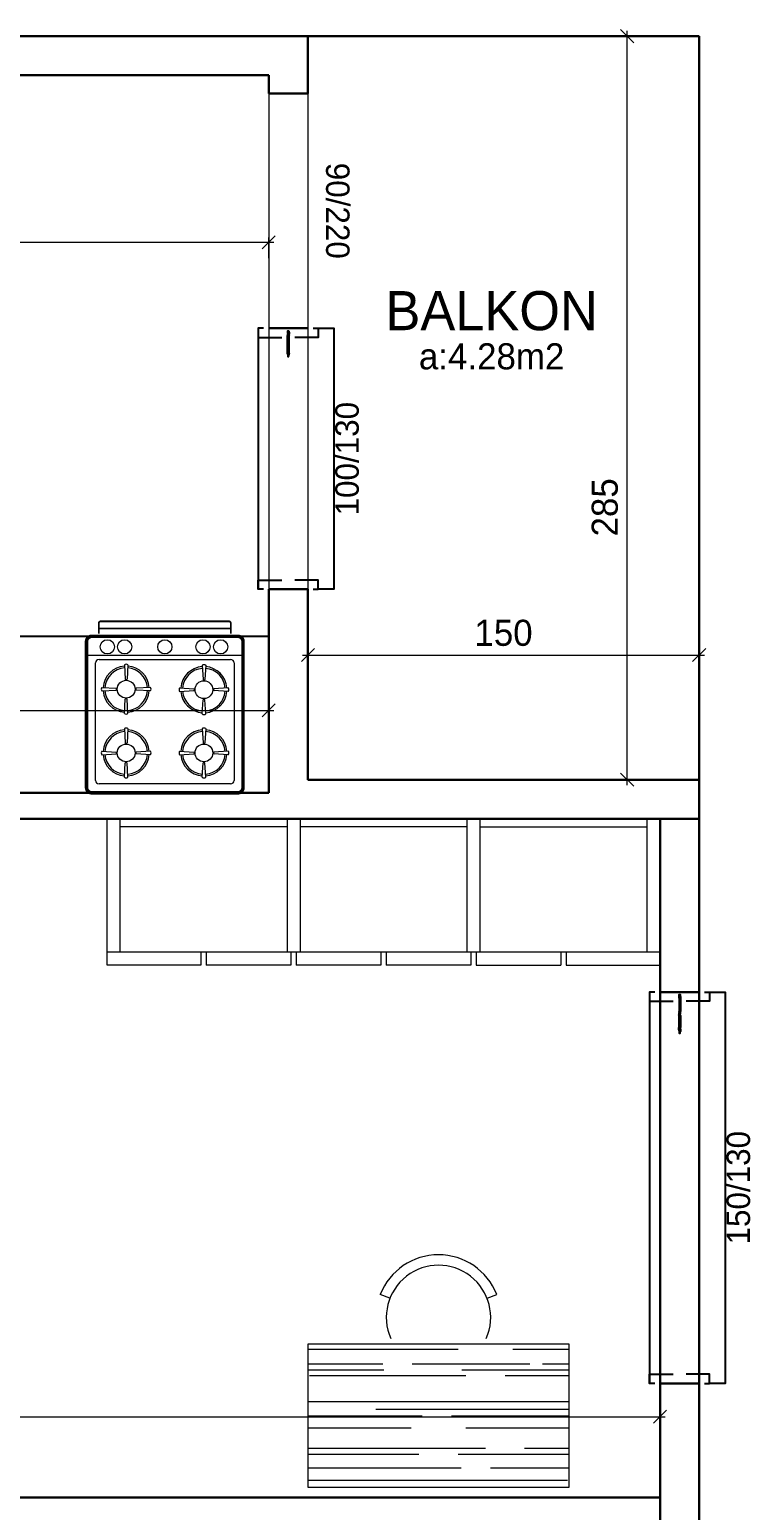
# Model space of a CAD drawing. Header units: centimetres. Extents: x 562865 to 1310255, y -148070 to 32737.
# Drawn here: x 622640 to 622917, y 23040 to 23608 of the extents above; entities that cross this region are included whole.
import ezdxf
from ezdxf.enums import TextEntityAlignment as Align

# ---------------------------------------------------------------- set-up
doc = ezdxf.new("R2010")
doc.units = ezdxf.units.CM
doc.header["$LTSCALE"] = 2.5
doc.layers.get('0').update_dxf_attribs({"color": 86})
for name, color, linetype in [('alan', 7, 'Continuous'), ('kapi-yazi', 7, 'Continuous'), ('mahal', 7, 'Continuous'), ('penc-yazi', 7, 'Continuous'), ('pencere', 7, 'Continuous')]:
    doc.layers.add(name, color=color, linetype=linetype)
for name, color, linetype, lineweight in [('DUVAR', 4, 'Continuous', 30), ('duvar-kesim', 7, 'Continuous', 0), ('GÖRÜNÜŞLER', 96, 'Continuous', 25), ('iç ölçü', 106, 'Continuous', 18)]:
    doc.layers.add(name, color=color, linetype=linetype, lineweight=lineweight)
doc.styles.add('PINAR', font='comic.ttf')
doc.dimstyles.new('TEMİZ ÖLÇÜ', dxfattribs={"dimtxt": 10, "dimasz": 5, "dimexe": 1.8, "dimexo": 0.625, "dimgap": 3, "dimtad": 1, "dimdec": 0, "dimrnd": 0.5, "dimzin": 1, "dimdsep": 46, "dimtxsty": 'PINAR', "dimblk": 'OBLIQUE', "dimcen": 0.9, "dimdle": 2, "dimclrd": 256, "dimclre": 256, "dimclrt": 7, "dimadec": 0, "dimazin": 0, "dimtfac": 1, "dimtdec": 0, "dimtofl": 0, "dimtmove": 2, "dimatfit": 2, "dimfxl": 10, "dimfxlon": 1, "dimlwd": -1, "dimlwe": -1, "dimarcsym": 0})

# ---------------------------------------------------------------- blocks, each defined once
blk = doc.blocks.new('_Oblique')
at = {"color": 0, "linetype": 'ByBlock', "lineweight": -2}
blk.add_line((-0.5, -0.5), (0.5, 0.5), dxfattribs=at)
blk = doc.blocks.new('*D1480')
at = {"layer": 'Defpoints', "color": 0}
for p in [(622897.1, 23368.27), (622747.1, 23320.49), (622897.1, 23210.26)]:
    blk.add_point(p, dxfattribs=at)
at = {"layer": 'iç ölçü'}
for p, q in [((622747.1, 23358.27), (622747.1, 23370.07)), ((622897.1, 23358.27), (622897.1, 23370.07)), ((622745.1, 23368.27), (622899.1, 23368.27))]:
    blk.add_line(p, q, dxfattribs=at)
at = {"layer": 'iç ölçü', "linetype": 'ByBlock', "xscale": 5, "yscale": 5, "zscale": 5, "rotation": 180}
blk.add_blockref('_Oblique', (622747.1, 23368.27), dxfattribs=at)
at = {"layer": 'iç ölçü', "linetype": 'ByBlock', "xscale": 5, "yscale": 5, "zscale": 5}
blk.add_blockref('_Oblique', (622897.1, 23368.27), dxfattribs=at)
at = {"layer": 'iç ölçü', "color": 7, "insert": (622822.1, 23376.76), "char_height": 10, "attachment_point": 5, "style": 'PINAR'}
blk.add_mtext('150', dxfattribs=at)
blk = doc.blocks.new('*D1481')
at = {"layer": 'Defpoints', "color": 0}
for p in [(622842.1, 23605.49), (622869.5, 23605.49), (622842.1, 23320.49)]:
    blk.add_point(p, dxfattribs=at)
at = {"layer": 'iç ölçü'}
for p, q in [((622859.5, 23605.49), (622871.3, 23605.49)), ((622869.5, 23318.49), (622869.5, 23607.49)), ((622859.5, 23320.49), (622871.3, 23320.49))]:
    blk.add_line(p, q, dxfattribs=at)
at = {"layer": 'iç ölçü', "linetype": 'ByBlock', "xscale": 5, "yscale": 5, "zscale": 5}
for p, rotation in [((622869.5, 23605.49), 90), ((622869.5, 23320.49), 270)]:
    blk.add_blockref('_Oblique', p, dxfattribs=dict(at, rotation=rotation))
at = {"layer": 'iç ölçü', "color": 7, "insert": (622860.96, 23424.9), "char_height": 10, "attachment_point": 5, "rotation": 90, "style": 'PINAR'}
blk.add_mtext('285', dxfattribs=at)
blk = doc.blocks.new('*D1501')
at = {"layer": 'Defpoints', "color": 0}
for p in [(622732.1, 23526.48), (622171.78, 23522.33), (622732.1, 23519.74)]:
    blk.add_point(p, dxfattribs=at)
at = {"layer": 'iç ölçü'}
for p, q in [((622169.78, 23526.48), (622734.1, 23526.48)), ((622171.78, 23522.95), (622171.78, 23528.28)), ((622732.1, 23520.37), (622732.1, 23528.28))]:
    blk.add_line(p, q, dxfattribs=at)
at = {"layer": 'iç ölçü', "linetype": 'ByBlock', "xscale": 5, "yscale": 5, "zscale": 5, "rotation": 180}
blk.add_blockref('_Oblique', (622171.78, 23526.48), dxfattribs=at)
at = {"layer": 'iç ölçü', "linetype": 'ByBlock', "xscale": 5, "yscale": 5, "zscale": 5}
blk.add_blockref('_Oblique', (622732.1, 23526.48), dxfattribs=at)
at = {"layer": 'iç ölçü', "color": 7, "insert": (622451.94, 23535), "char_height": 10, "attachment_point": 5, "style": 'PINAR'}
blk.add_mtext('561', dxfattribs=at)
blk = doc.blocks.new('*D1503')
at = {"layer": 'Defpoints', "color": 0}
for p in [(622321.78, 23082.99), (622882.1, 23082.99), (622882.1, 23076.41)]:
    blk.add_point(p, dxfattribs=at)
at = {"layer": 'iç ölçü'}
for p, q in [((622321.78, 23082.37), (622321.78, 23074.61)), ((622882.1, 23082.37), (622882.1, 23074.61)), ((622319.78, 23076.41), (622884.1, 23076.41))]:
    blk.add_line(p, q, dxfattribs=at)
at = {"layer": 'iç ölçü', "linetype": 'ByBlock', "xscale": 5, "yscale": 5, "zscale": 5, "rotation": 180}
blk.add_blockref('_Oblique', (622321.78, 23076.41), dxfattribs=at)
at = {"layer": 'iç ölçü', "linetype": 'ByBlock', "xscale": 5, "yscale": 5, "zscale": 5}
blk.add_blockref('_Oblique', (622882.1, 23076.41), dxfattribs=at)
at = {"layer": 'iç ölçü', "color": 7, "insert": (622601.94, 23084.92), "char_height": 10, "attachment_point": 5, "style": 'PINAR'}
blk.add_mtext('561', dxfattribs=at)
blk = doc.blocks.new('*D1521')
at = {"layer": 'Defpoints', "color": 0}
for p in [(622321.78, 23393.53), (622732.1, 23393.53), (622732.1, 23347.09)]:
    blk.add_point(p, dxfattribs=at)
at = {"layer": 'iç ölçü'}
for p, q in [((622321.78, 23357.09), (622321.78, 23345.29)), ((622732.1, 23357.09), (622732.1, 23345.29)), ((622319.78, 23347.09), (622734.1, 23347.09))]:
    blk.add_line(p, q, dxfattribs=at)
at = {"layer": 'iç ölçü', "linetype": 'ByBlock', "xscale": 5, "yscale": 5, "zscale": 5, "rotation": 180}
blk.add_blockref('_Oblique', (622321.78, 23347.09), dxfattribs=at)
at = {"layer": 'iç ölçü', "linetype": 'ByBlock', "xscale": 5, "yscale": 5, "zscale": 5}
blk.add_blockref('_Oblique', (622732.1, 23347.09), dxfattribs=at)
at = {"layer": 'iç ölçü', "color": 7, "insert": (622526.94, 23355.45), "char_height": 10, "attachment_point": 5, "style": 'PINAR'}
blk.add_mtext('411', dxfattribs=at)
blk = doc.blocks.new('fm-win1')
at = {"linetype": 'Continuous'}
for p, q in [((5.7, 3), (5.5, 2)), ((5.5, 2), (5.8, 2)), ((5.7, 3), (12.5, 3)), ((5.8, 2), (5.9, 2.7)), ((5.9, 2.7), (6.5, 2.7)), ((6.5, 2.7), (6.5, 2)), ((6.5, 2), (7.5, 2)), ((7.5, 1), (7.2, 1)), ((7.2, 1), (7.2, 0.7)), ((7.2, 0.7), (7.5, 0.7)), ((7.5, 0.2), (7.2, 0.2)), ((7.2, 0.2), (7.2, -0.1)), ((7.5, 2), (7.5, 1)), ((7.5, 0.7), (7.5, 0.2)), ((11.7, 2), (10.5, 2)), ((10.5, 2), (10.5, 1)), ((10.5, 1), (10.8, 1)), ((10.5, 0.7), (10.5, 0.2)), ((10.8, 0.7), (10.5, 0.7)), ((10.5, 0.2), (10.8, 0.2)), ((10.8, 1), (10.8, 0.7)), ((10.8, 0.2), (10.8, -0.1)), ((12.3, 2.7), (11.7, 2.7)), ((11.7, 2.7), (11.7, 2)), ((12.6, 0.8), (11.8, 0.8)), ((11.8, 0.8), (11.8, -0.2)), ((12.4, 2), (12.3, 2.7)), ((12.7, 2), (12.4, 2)), ((12.5, 3), (12.7, 2)), ((17.4, 1.9), (12.5, 1.9)), ((12.5, 1.9), (12.5, 1.6)), ((12.5, 1.6), (12.6, 1.6)), ((12.6, 1.6), (12.6, 0.8)), ((15.8, 0.9), (16.6, 0.9)), ((15.8, -1.2), (15.8, 0.9)), ((16.6, 1.6), (17.2, 1.6)), ((16.6, 0.9), (16.6, 1.6)), ((17.2, 1.6), (17.3, 0.9)), ((17.3, 0.9), (17.6, 0.9)), ((17.6, 0.9), (17.4, 1.9)), ((82.4, 0.9), (82.6, 1.9)), ((82.7, 0.9), (82.4, 0.9)), ((82.6, 1.9), (87.5, 1.9)), ((82.8, 1.6), (82.7, 0.9)), ((83.4, 1.6), (82.8, 1.6)), ((83.4, 0.9), (83.4, 1.6)), ((84.2, 0.9), (83.4, 0.9)), ((84.2, -1.2), (84.2, 0.9)), ((87.5, 3), (87.3, 2)), ((87.3, 2), (87.6, 2)), ((87.4, 1.6), (87.4, 0.8)), ((87.5, 1.6), (87.4, 1.6)), ((87.4, 0.8), (88.2, 0.8)), ((94.3, 3), (87.5, 3)), ((87.5, 1.9), (87.5, 1.6)), ((87.6, 2), (87.7, 2.7)), ((87.7, 2.7), (88.3, 2.7)), ((88.2, 0.8), (88.2, -0.2)), ((88.3, 2.7), (88.3, 2)), ((88.3, 2), (89.5, 2)), ((89.5, 1), (89.2, 1)), ((89.2, 1), (89.2, 0.7)), ((89.2, 0.7), (89.5, 0.7)), ((89.5, 0.2), (89.2, 0.2)), ((89.2, 0.2), (89.2, -0.1)), ((89.5, 2), (89.5, 1)), ((89.5, 0.7), (89.5, 0.2)), ((92.5, 2), (92.5, 1)), ((93.5, 2), (92.5, 2)), ((92.5, 1), (92.8, 1)), ((92.8, 0.7), (92.5, 0.7)), ((92.5, 0.7), (92.5, 0.2)), ((92.5, 0.2), (92.8, 0.2)), ((92.8, 1), (92.8, 0.7)), ((92.8, 0.2), (92.8, -0.1)), ((93.5, 2.7), (93.5, 2)), ((94.1, 2.7), (93.5, 2.7)), ((94.2, 2), (94.1, 2.7)), ((94.5, 2), (94.2, 2)), ((94.3, 3), (94.5, 2)), ((7.2, -0.1), (7.5, -0.1)), ((7.5, -1.7), (7.2, -1.7)), ((7.2, -1.7), (7.2, -2)), ((7.2, -2), (10.8, -2)), ((7.5, -0.1), (7.5, -1.7)), ((11.8, -2.3), (10, -2.3)), ((10, -2.3), (10, -3.5)), ((10, -3.5), (16.1, -3.5)), ((10.5, -0.1), (10.5, -1.7)), ((10.8, -0.1), (10.5, -0.1)), ((10.5, -1.7), (10.8, -1.7)), ((10.8, -1.7), (10.8, -2)), ((11.8, -0.2), (12.8, -0.2)), ((12.8, -1.8), (11.8, -1.8)), ((11.8, -1.8), (11.8, -2.3)), ((12.8, -0.2), (12.8, -1.8)), ((16.1, -1.2), (15.8, -1.2)), ((15.8, -1.4), (16.1, -1.4)), ((15.8, -3.2), (15.8, -1.4)), ((16.1, -3.2), (15.8, -3.2)), ((16.1, -1.4), (16.1, -1.2)), ((16.1, -3.5), (16.1, -3.2)), ((83.9, -1.4), (83.9, -1.2)), ((83.9, -1.2), (84.2, -1.2)), ((84.2, -1.4), (83.9, -1.4)), ((83.9, -3.5), (83.9, -3.2)), ((83.9, -3.2), (84.2, -3.2)), ((90, -3.5), (83.9, -3.5)), ((84.2, -3.2), (84.2, -1.4)), ((87.2, -0.2), (87.2, -1.8)), ((88.2, -0.2), (87.2, -0.2)), ((87.2, -1.8), (88.2, -1.8)), ((88.2, -1.8), (88.2, -2.3)), ((88.2, -2.3), (90, -2.3)), ((89.2, -0.1), (89.5, -0.1)), ((89.5, -1.7), (89.2, -1.7)), ((89.2, -1.7), (89.2, -2)), ((92.8, -2), (89.2, -2)), ((89.5, -0.1), (89.5, -1.7)), ((90, -2.3), (90, -3.5)), ((92.8, -0.1), (92.5, -0.1)), ((92.5, -0.1), (92.5, -1.7)), ((92.5, -1.7), (92.8, -1.7)), ((92.8, -1.7), (92.8, -2))]:
    blk.add_line(p, q, dxfattribs=at)
at = {"color": 8, "linetype": 'Continuous'}
for p, q in [((15.9, 1.9), (17.7, 3.7)), ((83.4, 0.3), (16.6, 0.3)), ((16.6, 0.3), (16.6, -0.9)), ((17.6, 0.3), (17.6, -0.9)), ((82.3, 3.7), (17.7, 3.7)), ((84.1, 1.9), (82.3, 3.7)), ((82.4, 0.3), (82.4, -0.9)), ((83.4, 0.3), (83.4, -0.9)), ((15.9, -1.5), (15.9, -2.4)), ((16, -1.5), (15.9, -1.5)), ((15.9, -2.4), (16.2, -2.4)), ((16, -2.1), (16, -1.5)), ((16.8, -2.1), (16, -2.1)), ((16.2, -2.4), (16.2, -3.3)), ((16.2, -3.3), (17.9, -3.3)), ((83.4, -0.9), (16.6, -0.9)), ((16.8, -1.5), (16.8, -2.1)), ((17.1, -1.5), (16.8, -1.5)), ((17.1, -2), (17.1, -1.5)), ((17.6, -2), (17.1, -2)), ((17.6, -1.5), (17.6, -2)), ((17.9, -1.5), (17.6, -1.5)), ((17.9, -3.3), (17.9, -1.5)), ((81.9, -3.3), (18.1, -3.3)), ((82.1, -1.5), (82.4, -1.5)), ((82.1, -3.3), (82.1, -1.5)), ((83.8, -3.3), (82.1, -3.3)), ((82.4, -1.5), (82.4, -2)), ((82.4, -2), (82.9, -2)), ((82.9, -2), (82.9, -1.5)), ((82.9, -1.5), (83.2, -1.5)), ((83.2, -1.5), (83.2, -2.1)), ((83.2, -2.1), (84, -2.1)), ((84.1, -2.4), (83.8, -2.4)), ((83.8, -2.4), (83.8, -3.3)), ((84, -2.1), (84, -1.5)), ((84, -1.5), (84.1, -1.5)), ((84.1, -1.5), (84.1, -2.4))]:
    blk.add_line(p, q, dxfattribs=at)
at = {"linetype": 'Continuous'}
for points in [[(0, 1.7), (7, 1.7), (7, -1.8), (0, -1.8)], [(100, 1.7), (93, 1.7), (93, -1.8), (100, -1.8)]]:
    blk.add_lwpolyline(points, close=True, dxfattribs=at)
blk = doc.blocks.new('A$C355D1F9A')
for p, q in [((0, 0), (0, 212)), ((56, 212), (0, 212)), ((51, 212), (51, 0)), ((56, 176), (56, 212)), ((51, 207), (0, 207)), ((3, 143), (3, 207)), ((51, 176), (56, 176)), ((51, 174), (56, 174)), ((56, 141.5), (56, 174)), ((51, 143), (0, 143)), ((51, 138), (0, 138)), ((3, 138), (3, 74)), ((51, 141.5), (56, 141.5)), ((51, 139.5), (56, 139.5)), ((56, 139.5), (56, 107)), ((51, 107), (56, 107)), ((51, 105), (56, 105)), ((56, 105), (56, 72.5)), ((0, 74), (51, 74)), ((0, 69), (51, 69)), ((3, 69), (3, 5)), ((51, 72.5), (56, 72.5)), ((51, 70.5), (56, 70.5)), ((56, 70.5), (56, 38)), ((51, 38), (56, 38)), ((51, 36), (56, 36)), ((56, 36), (56, 0)), ((51, 5), (0, 5)), ((56, 0), (0, 0))]:
    blk.add_line(p, q)
blk = doc.blocks.new('Table-4')
at = {"color": 33}
for p, q in [((-18.61, 72.46), (-22.33, 73.93)), ((18.61, 72.46), (22.33, 73.93)), ((-50, 0), (-50, 55)), ((-50, 55), (50, 55)), ((50, 55), (50, 0)), ((50, 0), (-50, 0))]:
    blk.add_line(p, q, dxfattribs=at)
at = {"color": 8}
for p, q in [((-50, 52.95), (7.5, 52.95)), ((28.5, 52.95), (50, 52.95)), ((-50, 47.4), (-21.3, 47.4)), ((-10.05, 47.4), (34.95, 47.4)), ((39.9, 47.4), (50, 47.4)), ((-50, 45), (-21, 45)), ((-49.5, 42.9), (10.5, 42.9)), ((9, 45), (50, 45)), ((25.5, 42.9), (50, 42.9)), ((-50, 32.85), (50, 32.85)), ((-24, 30), (50, 30)), ((-50, 27.45), (-6.3, 27.45)), ((-50, 22.8), (-10.5, 22.8)), ((4.95, 27.45), (49.95, 27.45)), ((10.5, 22.8), (50, 22.8)), ((-50, 15), (18, 15)), ((-50, 12.75), (-7.5, 12.75)), ((7.5, 12.75), (50, 12.75)), ((33, 15), (50, 15)), ((-50, 7.5), (8.7, 7.5)), ((19.95, 7.5), (50, 7.5)), ((-50, 2.7), (49.5, 2.7))]:
    blk.add_line(p, q, dxfattribs=at)
at = {"color": 33}
blk.add_arc((0, 65.13), 24, 21.5068, 158.4932, dxfattribs=at)
at = {"color": 0}
blk.add_arc((0, 65.13), 20, 336.3107, 203.6893, dxfattribs=at)
blk = doc.blocks.new('fm-win2')
at = {"color": 8, "linetype": 'Continuous'}
for p, q in [((11, 1.4), (11, 0.2)), ((11, 1.4), (54.3, 1.4)), ((11, 0.2), (54.3, 0.2)), ((12, 1.4), (12, 0.2)), ((12.8, 3), (52.5, 3)), ((53.3, 1.4), (53.3, 0.2)), ((54.3, 1.4), (54.3, 0.2)), ((63.9, 0.3), (63.9, -0.9)), ((63.9, 0.3), (103.2, 0.3)), ((64.9, 0.3), (64.9, -0.9)), ((102.2, 0.3), (102.2, -0.9)), ((103.2, 0.3), (103.2, -0.9)), ((12.9, -1.9), (52.3, -1.9)), ((63.9, -0.9), (103.2, -0.9)), ((65.4, -3.3), (101.6, -3.3))]:
    blk.add_line(p, q, dxfattribs=at)
at = {"linetype": 'Continuous'}
for points in [[(7, -1.8), (0, -1.8), (0, 1.8), (7, 1.8)], [(7.5, -1.7), (7.5, -0.1), (7.2, -0.1), (7.2, 0.2), (7.5, 0.2), (7.5, 0.7), (7.2, 0.7), (7.2, 1), (7.5, 1), (7.5, 2), (6.2, 2), (6.2, 2.7), (5.6, 2.7), (5.5, 2), (5.2, 2), (5.4, 3), (12.5, 3), (12.7, 2), (12.4, 2), (12.3, 2.7), (11.7, 2.7), (11.7, 2), (10.5, 2), (10.5, 1), (10.8, 1), (10.8, 0.7), (10.5, 0.7), (10.5, 0.2), (10.8, 0.2), (10.8, -0.1), (10.5, -0.1), (10.5, -1.7), (10.8, -1.7), (10.8, -2), (7.2, -2), (7.2, -1.7)], [(58, 2), (59.2, 2), (59.2, 2.7), (59.8, 2.7), (59.9, 2), (60.2, 2), (60, 3), (52.8, 3), (52.6, 2), (52.9, 2), (53, 2.7), (53.5, 2.7), (53.5, 2), (54.7, 2), (54.7, 1), (54.4, 1), (54.4, 0.7), (54.7, 0.7), (54.7, 0.2), (54.4, 0.2), (54.4, -0.1), (54.7, -0.1), (54.7, -1.7), (54.4, -1.7), (54.4, -2), (58.3, -2), (58.3, -1.7), (58, -1.7), (58, -0.1), (58.3, -0.1), (58.3, 0.2), (58, 0.2), (58, 0.7), (58.3, 0.7), (58.3, 1), (58, 1)], [(63.1, -1.2), (63.1, 0.9), (63.9, 0.9), (63.9, 1.6), (64.4, 1.6), (64.5, 0.9), (64.9, 0.9), (64.7, 1.9), (59.8, 1.9), (59.8, 1.6), (59.9, 1.6), (59.9, 0.8), (59.1, 0.8), (59.1, -0.2), (60.1, -0.2), (60.1, -1.8), (59.1, -1.8), (59.1, -2.3), (57.5, -2.3), (57.5, -3.5), (63.4, -3.5), (63.4, -3.2), (63.1, -3.2), (63.1, -1.4), (63.4, -1.4), (63.4, -1.2)], [(104, -1.4), (103.7, -1.4), (103.7, -1.2), (104, -1.2), (104, 0.9), (103.1, 0.9), (103.1, 1.6), (102.6, 1.6), (102.5, 0.9), (102.2, 0.9), (102.4, 1.9), (107.3, 1.9), (107.3, 1.6), (107.2, 1.6), (107.2, 0.8), (108, 0.8), (108, -0.2), (107, -0.2), (107, -1.8), (108, -1.8), (108, -2.3), (109.5, -2.3), (109.5, -3.5), (103.7, -3.5), (103.7, -3.2), (104, -3.2)], [(109, 0.7), (108.7, 0.7), (108.7, 1), (109, 1), (109, 2), (107.8, 2), (107.8, 2.7), (107.2, 2.7), (107.1, 2), (106.8, 2), (107, 3), (114.4, 3), (114.6, 2), (114.2, 2), (114.1, 2.7), (113.6, 2.7), (113.6, 2), (112.3, 2), (112.3, 1), (112.6, 1), (112.6, 0.7), (112.3, 0.7), (112.3, 0.2), (112.6, 0.2), (112.6, -0.1), (112.3, -0.1), (112.3, -1.7), (112.6, -1.7), (112.6, -2), (108.7, -2), (108.7, -1.7), (109, -1.7), (109, -0.1), (108.7, -0.1), (108.7, 0.2), (109, 0.2)], [(113, -1.8), (120, -1.8), (120, 1.8), (113, 1.8)]]:
    blk.add_lwpolyline(points, close=True, dxfattribs=at)
at = {"color": 8, "linetype": 'Continuous'}
blk.add_lwpolyline([(63.4, 1.9), (65.2, 3.7), (101.8, 3.7), (103.6, 1.9)], dxfattribs=at)
for points in [[(10.9, -1.4), (10.9, -1.9), (12.6, -1.9), (12.6, -0.5), (12.3, -0.5), (12.3, -1), (11.8, -1), (11.8, -0.5), (11.5, -0.5), (11.5, -1.1), (10.7, -1.1), (10.7, -0.5), (10.6, -0.5), (10.6, -1.4)], [(54.3, -1.4), (54.3, -1.9), (52.6, -1.9), (52.6, -0.5), (52.9, -0.5), (52.9, -1), (53.4, -1), (53.4, -0.5), (53.7, -0.5), (53.7, -1.1), (54.5, -1.1), (54.5, -0.5), (54.6, -0.5), (54.6, -1.4)], [(63.2, -2.4), (63.5, -2.4), (63.5, -3.3), (65.2, -3.3), (65.2, -1.6), (64.9, -1.6), (64.9, -2.1), (64.4, -2.1), (64.4, -1.6), (64.1, -1.6), (64.1, -2.1), (63.3, -2.1), (63.3, -1.6), (63.2, -1.6)], [(103.9, -2.4), (103.6, -2.4), (103.6, -3.3), (101.9, -3.3), (101.9, -1.6), (102.2, -1.6), (102.2, -2.1), (102.7, -2.1), (102.7, -1.6), (103, -1.6), (103, -2.1), (103.8, -2.1), (103.8, -1.6), (103.9, -1.6)]]:
    blk.add_lwpolyline(points, close=True, dxfattribs=at)
blk = doc.blocks.new('Firin-1')
for p, q in [((-26.84, -49.81), (-26.84, -4.81)), ((-25.48, -3.44), (24.97, -3.44)), ((26.34, -4.81), (26.34, -49.81)), ((-30.25, -52.62), (29.75, -52.62)), ((24.97, -51.17), (-25.48, -51.17))]:
    blk.add_line(p, q)
at = {"color": 8}
for p, q in [((-15.93, -6.01), (-15.59, -11.47)), ((-14.57, -6.01), (-14.91, -11.47)), ((13.88, -6.01), (14.22, -11.47)), ((15.25, -6.01), (14.91, -11.47)), ((-24.57, -14.64), (-19.11, -14.99)), ((-24.57, -16.01), (-19.11, -15.67)), ((-5.94, -14.64), (-11.39, -14.99)), ((-5.94, -16.01), (-11.39, -15.67)), ((5.25, -14.64), (10.71, -14.99)), ((5.25, -16.01), (10.71, -15.67)), ((23.88, -14.64), (18.42, -14.99)), ((23.88, -16.01), (18.42, -15.67)), ((-15.93, -24.64), (-15.59, -19.19)), ((-14.57, -24.64), (-14.91, -19.19)), ((13.88, -24.64), (14.22, -19.19)), ((15.25, -24.64), (14.91, -19.19)), ((-15.93, -30.27), (-15.59, -35.73)), ((-14.57, -30.27), (-14.91, -35.73)), ((13.88, -30.43), (14.22, -35.89)), ((15.25, -30.43), (14.91, -35.89)), ((-24.57, -38.9), (-19.11, -39.24)), ((-5.94, -38.9), (-11.39, -39.24)), ((5.25, -39.07), (10.71, -39.41)), ((23.88, -39.07), (18.42, -39.41)), ((-24.57, -40.27), (-19.11, -39.92)), ((-15.93, -48.9), (-15.59, -43.44)), ((-14.57, -48.9), (-14.91, -43.44)), ((-5.94, -40.27), (-11.39, -39.92)), ((5.25, -40.43), (10.71, -40.09)), ((13.88, -49.06), (14.22, -43.61)), ((15.25, -49.06), (14.91, -43.61)), ((23.88, -40.43), (18.42, -40.09))]:
    blk.add_line(p, q, dxfattribs=at)
at = {"const_width": 1.36}
blk.add_lwpolyline([(29.75, -2.08), (29.75, -57.99, -0.414214), (27.7, -60.03), (-28.21, -60.03, -0.414214), (-30.25, -57.99), (-30.25, -2.08, -0.414214), (-28.21, -0.03), (27.7, -0.03, -0.414214)], format="xyb", close=True, dxfattribs=at)
at = {"color": 8, "const_width": 0.682}
for points in [[(-25.53, -61.03), (-25.53, -65.08)], [(25.03, -65.08), (25.03, -61.03)], [(-25.53, -63.03), (25.03, -63.03)], [(-24.85, -65.76), (24.34, -65.76)]]:
    blk.add_lwpolyline(points, dxfattribs=at)
for points in [[(-25.53, -65.08, 0.414214), (-24.85, -65.76, 0.414214)], [(24.34, -65.76, 0.414214), (25.03, -65.08, 0.414214)]]:
    blk.add_lwpolyline(points, format="xyb", dxfattribs=at)
at = {"color": 8}
for centre, radius in [((-15.25, -15.33), 3.41), ((14.56, -15.33), 3.41), ((-15.25, -39.58), 3.41), ((14.56, -39.75), 3.41), ((-21.65, -55.99), 2.73), ((-14.86, -55.99), 2.73), ((-0.25, -55.99), 2.73), ((15.16, -55.99), 2.73), ((21.78, -55.99), 2.73)]:
    blk.add_circle(centre, radius, dxfattribs=at)
for centre, start, end in [((-25.48, -4.81), 90, 180), ((24.97, -4.81), 0, 90), ((-25.48, -49.81), 180, 270), ((24.97, -49.81), 270, 0)]:
    blk.add_arc(centre, 1.36, start, end)
for centre, radius, start, end in [((-15.25, -15.33), 8.86, 94.2199, 175.7801), ((-15.25, -15.33), 8.18, 94.2736, 175.7264), ((-15.25, -6.9), 1.12, 52.346, 127.654), ((-15.25, -15.33), 8.18, 4.2736, 85.7264), ((-15.25, -15.33), 8.86, 4.2199, 85.7801), ((14.56, -15.33), 8.86, 94.2199, 175.7801), ((14.56, -15.33), 8.18, 94.2736, 175.7264), ((14.56, -6.9), 1.12, 52.346, 127.654), ((14.56, -15.33), 8.18, 4.2736, 85.7264), ((14.56, -15.33), 8.86, 4.2199, 85.7801), ((-23.68, -15.33), 1.12, 142.346, 217.654), ((-15.25, -15.33), 8.86, 184.2199, 265.7801), ((-15.25, -15.33), 8.18, 184.2736, 265.7264), ((-19.35, -15.33), 0.415, 304.85, 55.15), ((-15.25, -11.23), 0.415, 214.85, 325.15), ((-15.25, -15.33), 8.18, 274.2736, 355.7264), ((-15.25, -15.33), 8.86, 274.2199, 355.7801), ((-11.16, -15.33), 0.415, 124.85, 235.15), ((-6.82, -15.33), 1.12, 322.346, 37.654), ((6.14, -15.33), 1.12, 142.346, 217.654), ((14.56, -15.33), 8.86, 184.2199, 265.7801), ((14.56, -15.33), 8.18, 184.2736, 265.7264), ((10.47, -15.33), 0.415, 304.85, 55.15), ((14.56, -11.23), 0.415, 214.85, 325.15), ((14.56, -15.33), 8.18, 274.2736, 355.7264), ((14.56, -15.33), 8.86, 274.2199, 355.7801), ((18.66, -15.33), 0.415, 124.85, 235.15), ((22.99, -15.33), 1.12, 322.346, 37.654), ((-15.25, -19.42), 0.415, 34.85, 145.15), ((14.56, -19.42), 0.415, 34.85, 145.15), ((-15.25, -23.76), 1.12, 232.346, 307.654), ((14.56, -23.76), 1.12, 232.346, 307.654), ((-15.25, -39.58), 8.86, 94.2199, 175.7801), ((-15.25, -39.58), 8.18, 94.2736, 175.7264), ((-15.25, -31.15), 1.12, 52.346, 127.654), ((-15.25, -39.58), 8.18, 4.2736, 85.7264), ((-15.25, -39.58), 8.86, 4.2199, 85.7801), ((14.56, -39.75), 8.86, 94.2199, 175.7801), ((14.56, -39.75), 8.18, 94.2736, 175.7264), ((14.56, -31.32), 1.12, 52.346, 127.654), ((14.56, -39.75), 8.18, 4.2736, 85.7264), ((14.56, -39.75), 8.86, 4.2199, 85.7801), ((-23.68, -39.58), 1.12, 142.346, 217.654), ((-19.35, -39.58), 0.415, 304.85, 55.15), ((-15.25, -35.49), 0.415, 214.85, 325.15), ((-11.16, -39.58), 0.415, 124.85, 235.15), ((-6.82, -39.58), 1.12, 322.346, 37.654), ((6.14, -39.75), 1.12, 142.346, 217.654), ((10.47, -39.75), 0.415, 304.85, 55.15), ((14.56, -35.65), 0.415, 214.85, 325.15), ((18.66, -39.75), 0.415, 124.85, 235.15), ((22.99, -39.75), 1.12, 322.346, 37.654), ((-15.25, -39.58), 8.86, 184.2199, 265.7801), ((-15.25, -39.58), 8.18, 184.2736, 265.7264), ((-15.25, -43.68), 0.415, 34.85, 145.15), ((-15.25, -39.58), 8.18, 274.2736, 355.7264), ((-15.25, -39.58), 8.86, 274.2199, 355.7801), ((14.56, -39.75), 8.86, 184.2199, 265.7801), ((14.56, -39.75), 8.18, 184.2736, 265.7264), ((14.56, -43.84), 0.415, 34.85, 145.15), ((14.56, -39.75), 8.18, 274.2736, 355.7264), ((14.56, -39.75), 8.86, 274.2199, 355.7801), ((-15.25, -48.01), 1.12, 232.346, 307.654), ((14.56, -48.18), 1.12, 232.346, 307.654)]:
    blk.add_arc(centre, radius, start, end, dxfattribs=at)

msp = doc.modelspace()

# ---------------------------------------------------------------- linework, layer by layer
at = {"layer": 'DUVAR'}
for p, q in [((622897.1, 23605.49), (622266.78, 23605.49)), ((622747.1, 23583.56), (622747.1, 23605.49)), ((622897.1, 23239.16), (622897.1, 23605.49)), ((622897.1, 22966.63), (622897.1, 23605.49)), ((622732.1, 23590.49), (622266.78, 23590.49)), ((622732.1, 23583.56), (622732.1, 23590.49)), ((622732.1, 23583.56), (622747.1, 23583.56)), ((622732.1, 23493.56), (622747.1, 23493.56)), ((622732.1, 23493.56), (622747.1, 23493.56)), ((622732.1, 23315.49), (622732.1, 23393.56)), ((622732.1, 23393.56), (622747.1, 23393.56)), ((622747.1, 23320.49), (622747.1, 23393.56)), ((622747.1, 23320.49), (622897.1, 23320.49)), ((622321.78, 23315.49), (622732.1, 23315.49)), ((622321.78, 23305.49), (622897.1, 23305.49)), ((622882.1, 23239.16), (622882.1, 23305.49)), ((622882.1, 22966.63), (622882.1, 23305.49)), ((622882.1, 23239.16), (622897.1, 23239.16)), ((622882.1, 23089.16), (622897.1, 23089.16)), ((622311.78, 23045.49), (622882.1, 23045.49))]:
    msp.add_line(p, q, dxfattribs=at)
at = {"layer": 'duvar-kesim'}
for p, q in [((622732.1, 23583.56), (622732.1, 23493.56)), ((622747.1, 23583.56), (622747.1, 23493.56)), ((622732.1, 23493.56), (622732.1, 23393.56)), ((622747.1, 23493.56), (622747.1, 23393.56)), ((622882.1, 23239.16), (622882.1, 23089.16)), ((622897.1, 23239.16), (622897.1, 23089.16))]:
    msp.add_line(p, q, dxfattribs=at)
at = {"layer": 'GÖRÜNÜŞLER'}
msp.add_line((622381.78, 23375.49), (622732.1, 23375.49), dxfattribs=at)
at = {"layer": 'pencere'}
for points in [[(622730.1, 23493.56), (622728.1, 23493.56), (622728.1, 23490.06), (622737.1, 23490.06)], [(622728.1, 23493.56), (622728.1, 23393.56)], [(622749.1, 23493.56), (622751.1, 23493.56), (622751.1, 23490.06), (622742.1, 23490.06)], [(622751.1, 23493.56), (622757.1, 23493.56), (622757.1, 23393.56), (622751.1, 23393.56)], [(622730.1, 23393.56), (622728.1, 23393.56), (622728.1, 23397.06), (622737.1, 23397.06)], [(622749.1, 23393.56), (622751.1, 23393.56), (622751.1, 23397.06), (622742.1, 23397.06)], [(622880.1, 23239.16), (622878.1, 23239.16), (622878.1, 23235.66), (622887.1, 23235.66)], [(622878.1, 23239.16), (622878.1, 23089.16)], [(622899.1, 23239.16), (622901.1, 23239.16), (622901.1, 23235.66), (622892.1, 23235.66)], [(622901.1, 23239.16), (622907.1, 23239.16), (622907.1, 23089.16), (622901.1, 23089.16)], [(622880.1, 23089.16), (622878.1, 23089.16), (622878.1, 23092.66), (622887.1, 23092.66)], [(622899.1, 23089.16), (622901.1, 23089.16), (622901.1, 23092.66), (622892.1, 23092.66)]]:
    msp.add_lwpolyline(points, dxfattribs=at)

# ---------------------------------------------------------------- block references
at = {"layer": 'iç ölçü'}
for name, p, rotation in [('Firin-1', (622692, 23315.46), 180), ('A$C355D1F9A', (622670.1, 23305.49), 270)]:
    msp.add_blockref(name, p, dxfattribs=dict(at, rotation=rotation))
msp.add_blockref('Table-4', (622797.17, 23049.32), dxfattribs=at)
at = {"layer": 'pencere', "yscale": 0.1000000000003638, "rotation": 270}
for name, p, xscale, zscale in [('fm-win1', (622739.6, 23492.56), 0.09799999999995634, 0.098), ('fm-win2', (622889.6, 23238.16), 0.1233333333329938, 0.1233333333333333)]:
    msp.add_blockref(name, p, dxfattribs=dict(at, xscale=xscale, zscale=zscale))

# ---------------------------------------------------------------- texts
at = {"layer": 'alan', "style": 'PINAR'}
msp.add_text('a:4.28m2', height=10, dxfattribs=at).set_placement((622817.54, 23477.79), align=Align.CENTER)
at = {"layer": 'kapi-yazi', "style": 'PINAR'}
msp.add_text('90/220', height=9, rotation=270, dxfattribs=at).set_placement((622758.56, 23538.56), align=Align.MIDDLE_CENTER)
at = {"layer": 'mahal', "style": 'PINAR'}
msp.add_text('BALKON', height=15, dxfattribs=at).set_placement((622817.54, 23492.79), align=Align.CENTER)
at = {"layer": 'penc-yazi', "style": 'PINAR'}
for s, p in [('100/130', (622762.1, 23443.56)), ('150/130', (622912.1, 23164.16))]:
    msp.add_text(s, height=9, rotation=90, dxfattribs=at).set_placement(p, align=Align.MIDDLE_CENTER)

# ---------------------------------------------------------------- dimensions: what is measured, and where the dimension line sits
at = {"layer": 'iç ölçü'}
dim = msp.add_linear_dim(base=(622869.5, 23605.49), p1=(622842.1, 23320.49), p2=(622842.1, 23605.49), angle=90, dimstyle='TEMİZ ÖLÇÜ', override={"dimarcsym": 1}, dxfattribs=at)
dim.commit()
dim.dimension.update_dxf_attribs({"geometry": '*D1481', "text_midpoint": (622860.96, 23424.9), "dimtype": 160})
for base, p1, p2, picture, middle in [((622732.1, 23526.48), (622171.78, 23522.33), (622732.1, 23519.74), '*D1501', (622451.94, 23535)), ((622732.1, 23347.09), (622321.78, 23393.53), (622732.1, 23393.53), '*D1521', (622526.94, 23355.45)), ((622897.1, 23368.27), (622747.1, 23320.49), (622897.1, 23210.26), '*D1480', (622822.1, 23376.76)), ((622882.1, 23076.41), (622321.78, 23082.99), (622882.1, 23082.99), '*D1503', (622601.94, 23084.92))]:
    dim = msp.add_linear_dim(base=base, p1=p1, p2=p2, dimstyle='TEMİZ ÖLÇÜ', override={"dimarcsym": 1}, dxfattribs=at)
    dim.commit()
    dim.dimension.update_dxf_attribs({"geometry": picture, "text_midpoint": middle})

doc.saveas('drawing.dxf')
